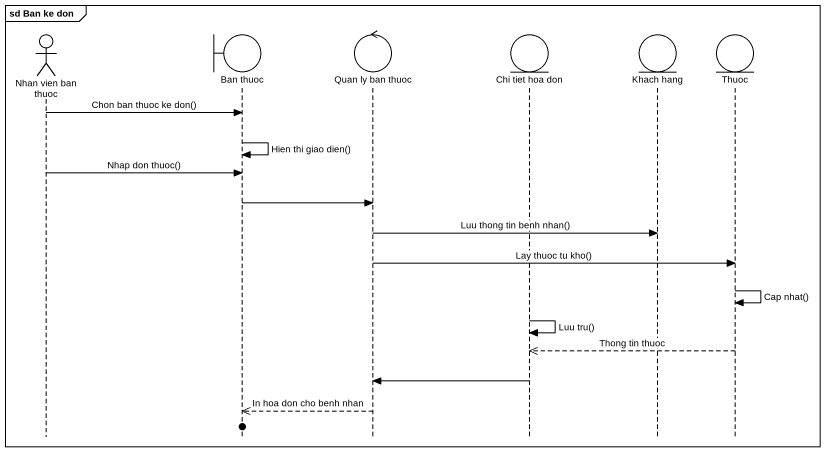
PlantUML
@startuml
mainframe sd Ban ke don
hide footbox
actor "Nhan vien ban thuoc" as Nhan_vien_ban_thuoc
boundary "Ban thuoc" as Ban_thuoc
control "Quan ly ban thuoc" as Quan_ly_ban_thuoc
entity "Chi tiet hoa don" as Chi_tiet_hoa_don
entity "Khach hang" as Khach_hang
entity Thuoc

Nhan_vien_ban_thuoc -> Ban_thuoc : Chon ban thuoc ke don()
Ban_thuoc -> Ban_thuoc : Hien thi giao dien()
Nhan_vien_ban_thuoc -> Ban_thuoc : Nhap don thuoc()
Ban_thuoc -> Quan_ly_ban_thuoc
Quan_ly_ban_thuoc -> Khach_hang : Luu thong tin benh nhan()
Quan_ly_ban_thuoc -> Thuoc : Lay thuoc tu kho()
Thuoc -> Thuoc : Cap nhat()
Chi_tiet_hoa_don -> Chi_tiet_hoa_don : Luu tru()
Thuoc -->> Chi_tiet_hoa_don : Thong tin thuoc
Chi_tiet_hoa_don -> Quan_ly_ban_thuoc
Quan_ly_ban_thuoc -->> Ban_thuoc : In hoa don cho benh nhan
@enduml
